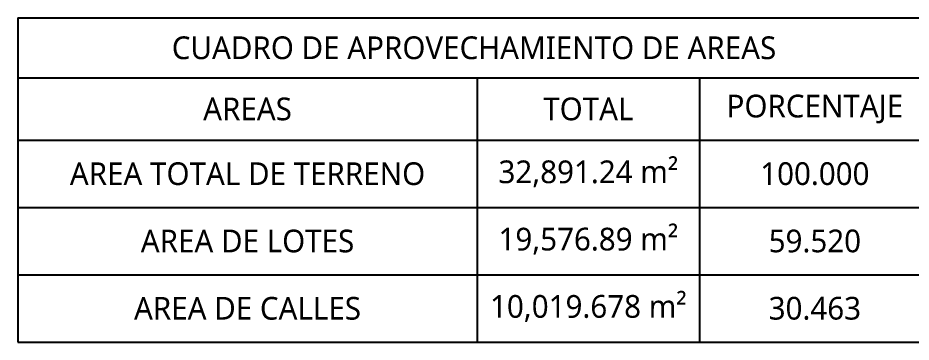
# Model space of a CAD drawing. Header units: millimetres. Extents: x 86 to 591881, y 99 to 1307229.
# Drawn here: x 590834.9 to 590933.4, y 1306850.6 to 1306886.3 of the extents above; entities that cross this region are included whole.
import ezdxf

# ---------------------------------------------------------------- set-up
doc = ezdxf.new("R2010")
doc.units = ezdxf.units.MM
doc.layers.add('COTAS', color=40, linetype='Continuous', lineweight=5)
doc.styles.add('ST - ETIQUETAS', font='', dxfattribs={"height": 2.5})
doc.styles.get('ST - ETIQUETAS').set_extended_font_data('Roboto Thin')

# ---------------------------------------------------------------- blocks, each defined once
blk = doc.blocks.new('*T197')
at = {"layer": 'COTAS', "color": 0, "linetype": 'ByBlock', "lineweight": -2, "transparency": 16777216}
for p, q in [((0, 0), (100.58, 0)), ((0, 0), (0, -13.471)), ((100.58, 0), (100.58, -13.471)), ((0, -6.616), (100.58, -6.616)), ((50.638, -6.616), (50.638, -13.471)), ((75.152, -6.616), (75.152, -13.471))]:
    blk.add_line(p, q, dxfattribs=at)
at = {"layer": 'COTAS', "color": 4, "linetype": 'ByBlock', "lineweight": -2, "transparency": 16777216}
for p, q in [((114.33, 0), (214.91, 0)), ((114.33, 0), (114.33, -6.89)), ((164.968, 0), (164.968, -6.89)), ((189.482, 0), (189.482, -6.89)), ((214.91, 0), (214.91, -6.89)), ((114.33, -6.89), (214.91, -6.89)), ((0, -13.471), (100.58, -13.471)), ((0, -13.471), (0, -35.706)), ((50.638, -13.471), (50.638, -35.706)), ((75.152, -13.471), (75.152, -35.706)), ((100.58, -13.471), (100.58, -35.706)), ((0, -20.883), (100.58, -20.883)), ((0, -28.294), (100.58, -28.294)), ((0, -35.706), (100.58, -35.706))]:
    blk.add_line(p, q, dxfattribs=at)
at = {"layer": 'COTAS', "color": 3, "transparency": 16777216, "char_height": 2.5, "attachment_point": 5, "style": 'ST - ETIQUETAS'}
for s, insert, width in [('3,294.45 m²', (177.225, -3.445), 24.39367), ('AREA VERDE', (139.649, -3.445), 50.51793), ('10.016', (202.196, -3.445), 25.30854), ('32,891.24 m²', (62.895, -17.177), 24.39367), ('AREA TOTAL DE TERRENO', (25.319, -17.177), 50.51793), ('100.000', (87.866, -17.177), 25.30854), ('19,576.89 m²', (62.895, -24.588), 24.39367), ('AREA DE LOTES', (25.319, -24.588), 50.51793), ('59.520', (87.866, -24.588), 25.30854), ('10,019.678 m²', (62.895, -32), 24.39367), ('AREA DE CALLES', (25.319, -32), 50.51793), ('30.463', (87.866, -32), 25.30854)]:
    blk.add_mtext(s, dxfattribs=dict(at, insert=insert, width=width))
at = {"layer": 'COTAS', "color": 0, "transparency": 16777216, "char_height": 2.5, "attachment_point": 5, "style": 'ST - ETIQUETAS'}
for s, insert, width in [('CUADRO DE APROVECHAMIENTO DE AREAS', (50.29, -3.308), 100.46014), ('AREAS', (25.319, -10.043), 50.51793), ('TOTAL', (62.895, -10.043), 24.39367), ('PORCENTAJE', (87.866, -10.043), 25.30854)]:
    blk.add_mtext(s, dxfattribs=dict(at, insert=insert, width=width))

msp = doc.modelspace()

# ---------------------------------------------------------------- block references
msp.add_blockref('*T197', (590834.893, 1306886.331))

doc.saveas('drawing.dxf')
